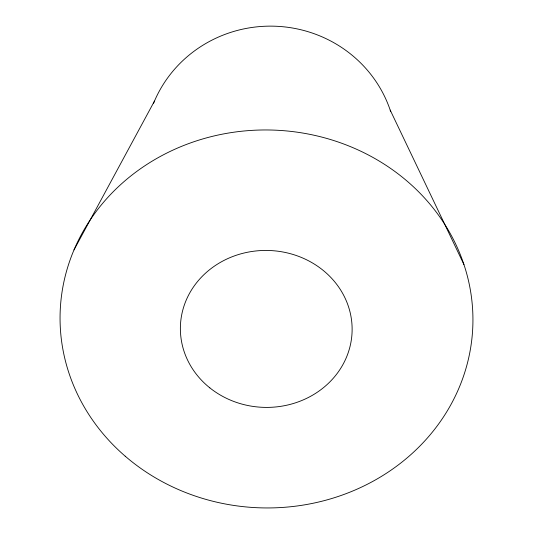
<?xml version="1.0" encoding="UTF-8"?>
<svg xmlns="http://www.w3.org/2000/svg" width="534" height="534" viewBox="0 0 534 534"><rect width="100%" height="100%" fill="white"/><g stroke="black" fill="none" stroke-linecap="round" stroke-linejoin="round"><path stroke-width="0.8" d="M73.992 249.912L154.459 101.106M390.2 110.111L463.939 264.544M153.505 103.396A125.87 122.019 1.4 0 1 275.003 26.213A125.87 122.019 1.4 0 1 390.721 111.673M125.216 456.203A206.458 188.989 1.4 0 0 467.497 362.853A206.458 188.989 1.4 0 0 206.771 137.805A206.458 188.989 1.4 0 0 125.216 456.203M209.815 387.851A85.881 78.478 1.4 0 0 350.524 344.35A85.881 78.478 1.4 0 0 238.411 254.564A85.881 78.478 1.4 0 0 209.815 387.851"/></g></svg>
